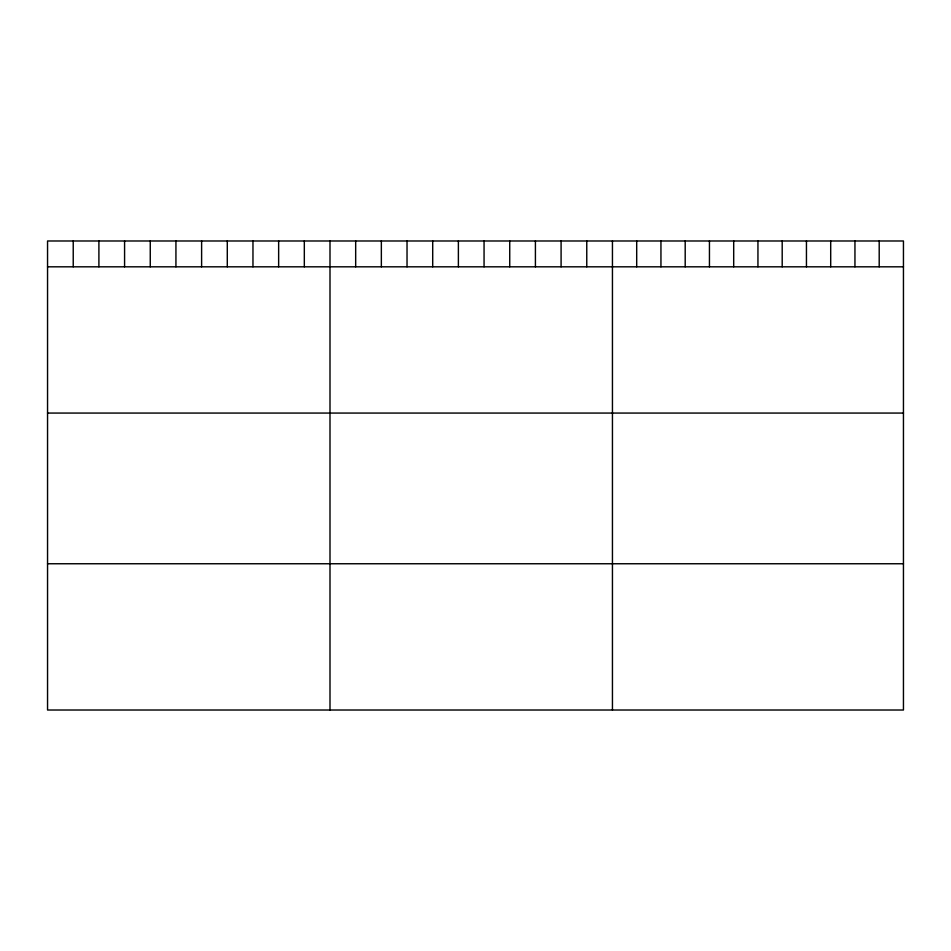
<?xml version="1.0" encoding="UTF-8"?>
<svg xmlns="http://www.w3.org/2000/svg" width="951" height="951" viewBox="0 0 951 951"><rect width="100%" height="100%" fill="white"/><g stroke="black" fill="none" stroke-linecap="round" stroke-linejoin="round"><path stroke-width="1.43" d="M903.45 266.815L903.45 710.017L47.55 710.017L47.55 240.983L903.45 240.983L903.45 266.815L47.55 266.815M47.55 413.067L903.45 413.067M47.55 563.753L903.45 563.753M879.2 240.983L879.2 266.815M854.949 240.983L854.949 266.815M830.698 240.983L830.698 266.815M806.448 240.983L806.448 266.815M782.197 240.983L782.197 266.815M757.947 240.983L757.947 266.815M733.697 240.983L733.697 266.815M709.446 240.983L709.446 266.815M685.195 240.983L685.195 266.815M660.945 240.983L660.945 266.815M636.695 240.983L636.695 266.815M612.444 240.983L612.444 710.017M586.767 240.983L586.767 266.815M561.09 240.983L561.09 266.815M535.413 240.983L535.413 266.815M509.736 240.983L509.736 266.815M484.059 240.983L484.059 266.815M458.382 240.983L458.382 266.815M432.705 240.983L432.705 266.815M407.028 240.983L407.028 266.815M381.351 240.983L381.351 266.815M355.674 240.983L355.674 266.815M329.997 240.983L329.997 710.017M304.32 240.983L304.32 266.815M278.643 240.983L278.643 266.815M252.966 240.983L252.966 266.815M227.289 240.983L227.289 266.815M201.612 240.983L201.612 266.815M175.935 240.983L175.935 266.815M150.258 240.983L150.258 266.815M124.581 240.983L124.581 266.815M98.904 240.983L98.904 266.815M73.227 240.983L73.227 266.815"/></g></svg>
